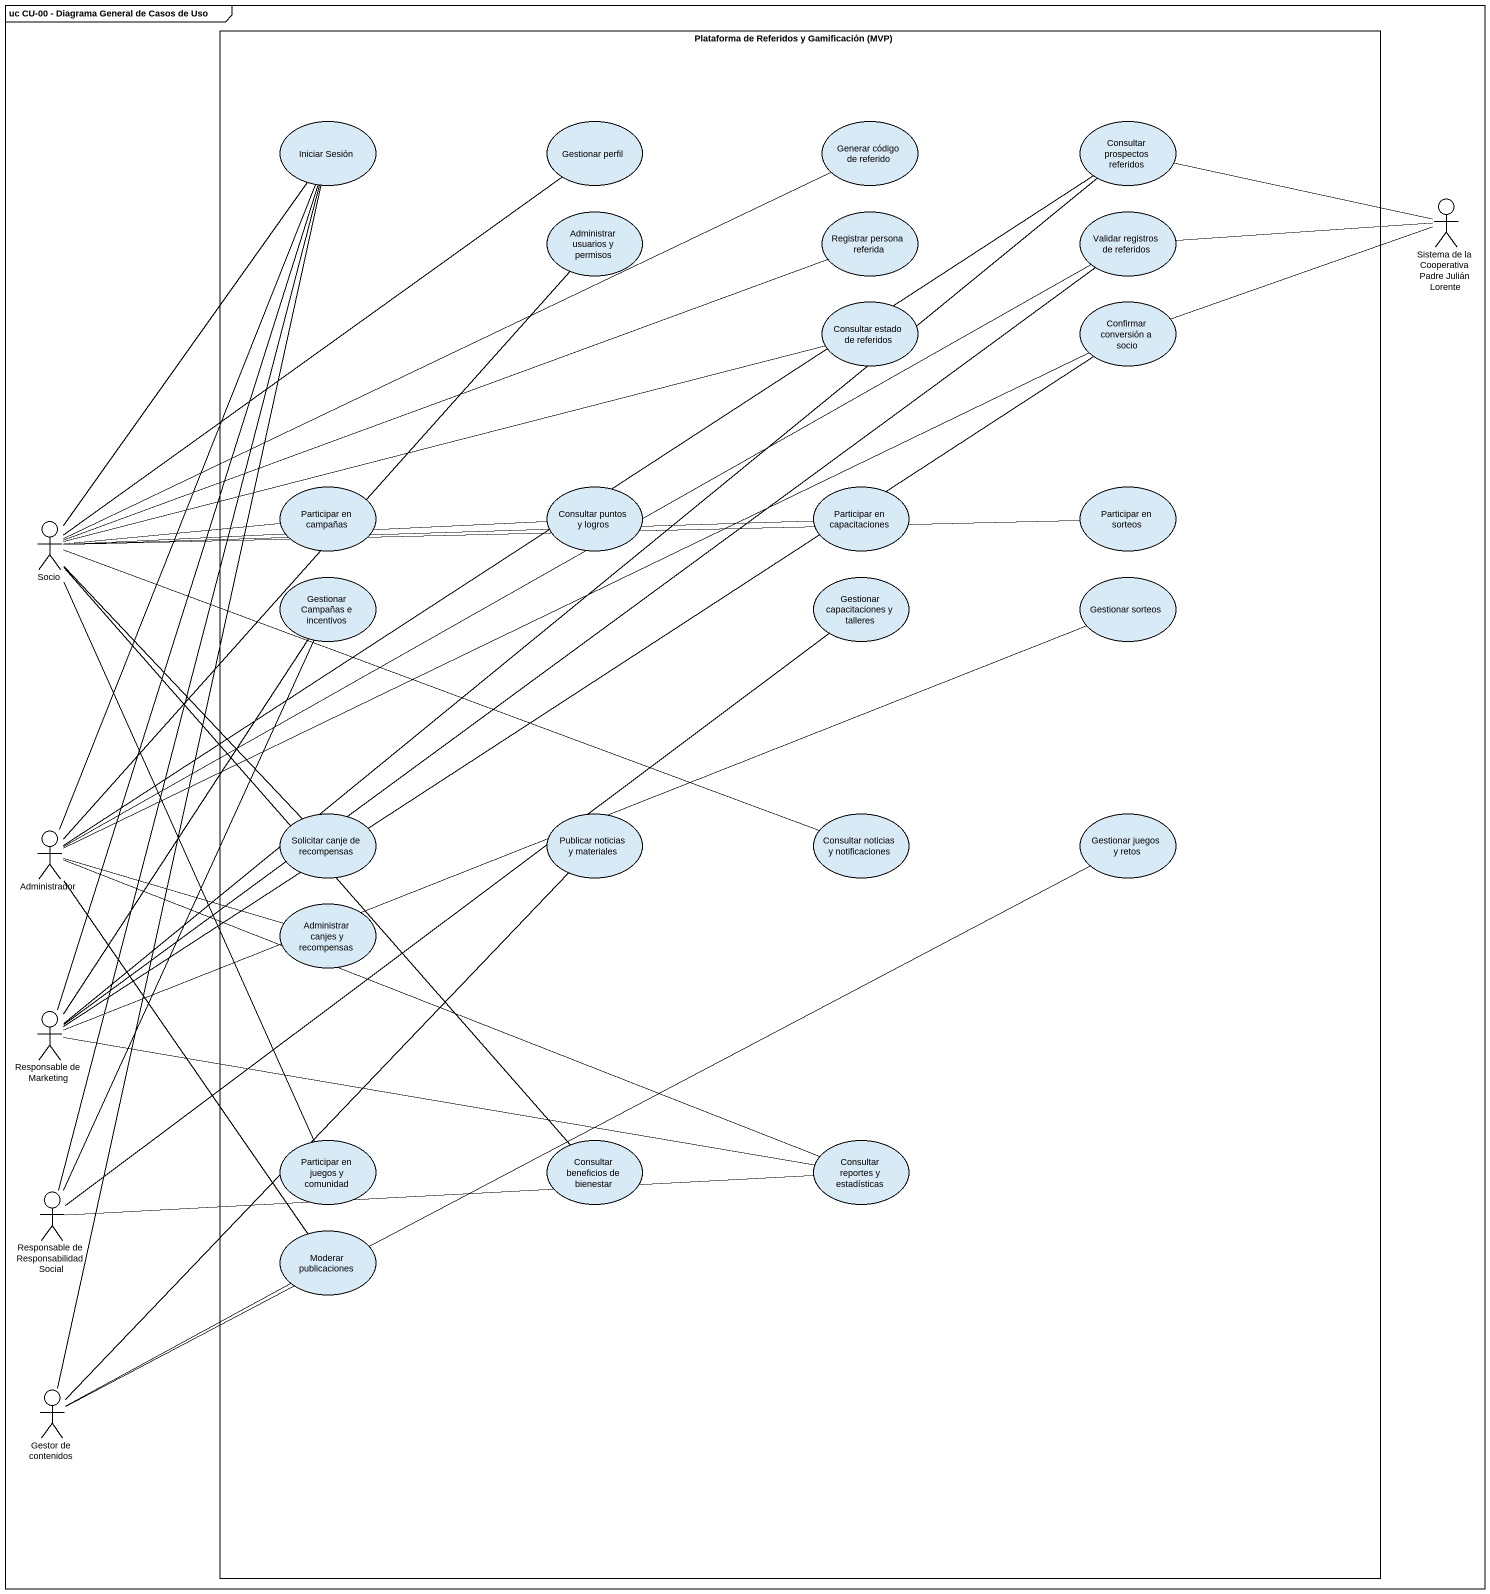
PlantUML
@startuml
mainframe uc CU-00 - Diagrama General de Casos de Uso
rectangle "Plataforma de Referidos y Gamificación (MVP)" as Plataforma_de_Referidos_y {
  usecase "Iniciar Sesión" as Iniciar_Sesión
  usecase "Gestionar perfil" as Gestionar_perfil
  usecase "Generar código de referido" as Generar_código_de_referido
  usecase "Consultar prospectos referidos" as Consultar_prospectos
  usecase "Administrar usuarios y permisos" as Administrar_usuarios_y
  usecase "Registrar persona referida" as Registrar_persona_referida
  usecase "Validar registros de referidos" as Validar_registros_de
  usecase "Consultar estado de referidos" as Consultar_estado_de
  usecase "Confirmar conversión a socio" as Confirmar_conversión_a_socio
  usecase "Participar en campañas" as Participar_en_campañas
  usecase "Consultar puntos y logros" as Consultar_puntos_y_logros
  usecase "Participar en capacitaciones" as Participar_en_capacitaciones
  usecase "Participar en sorteos" as Participar_en_sorteos
  usecase "Gestionar Campañas e incentivos" as Gestionar_Campañas_e
  usecase "Gestionar capacitaciones y talleres" as Gestionar_capacitaciones_y
  usecase "Gestionar sorteos" as Gestionar_sorteos
  usecase "Solicitar canje de recompensas" as Solicitar_canje_de
  usecase "Publicar noticias y materiales" as Publicar_noticias_y
  usecase "Consultar noticias y notificaciones" as Consultar_noticias_y
  usecase "Gestionar juegos y retos" as Gestionar_juegos_y_retos
  usecase "Administrar canjes y recompensas" as Administrar_canjes_y
  usecase "Participar en juegos y comunidad" as Participar_en_juegos_y
  usecase "Consultar beneficios de bienestar" as Consultar_beneficios_de
  usecase "Consultar reportes y estadísticas" as Consultar_reportes_y
  usecase "Moderar publicaciones" as Moderar_publicaciones
}
actor "Sistema de la Cooperativa Padre Julián Lorente" as Sistema_de_la_Cooperativa
actor Socio
actor Administrador
actor "Responsable de Marketing" as Responsable_de_Marketing
actor "Responsable de Responsabilidad Social" as Responsable_de
actor "Gestor de contenidos" as Gestor_de_contenidos
Consultar_prospectos -- Responsable_de_Marketing
Sistema_de_la_Cooperativa -left- Consultar_prospectos
Sistema_de_la_Cooperativa -left- Validar_registros_de
Sistema_de_la_Cooperativa -left- Confirmar_conversión_a_socio
Validar_registros_de -left- Administrador
Validar_registros_de -- Responsable_de_Marketing
Socio -up- Iniciar_Sesión
Socio -up- Gestionar_perfil
Socio -right- Generar_código_de_referido
Socio -right- Registrar_persona_referida
Socio -right- Consultar_estado_de
Socio -right- Participar_en_campañas
Socio -right- Consultar_puntos_y_logros
Socio -right- Participar_en_capacitaciones
Socio -right- Participar_en_sorteos
Socio -- Solicitar_canje_de
Socio -right- Consultar_noticias_y
Socio -- Participar_en_juegos_y
Socio -- Consultar_beneficios_de
Administrador -up- Iniciar_Sesión
Administrador -up- Consultar_prospectos
Administrador -up- Administrar_usuarios_y
Administrador -right- Confirmar_conversión_a_socio
Administrador -right- Administrar_canjes_y
Administrador -right- Consultar_reportes_y
Administrador -- Moderar_publicaciones
Responsable_de_Marketing -up- Iniciar_Sesión
Responsable_de_Marketing -up- Confirmar_conversión_a_socio
Responsable_de_Marketing -up- Gestionar_Campañas_e
Responsable_de_Marketing -right- Gestionar_sorteos
Responsable_de_Marketing -right- Consultar_reportes_y
Responsable_de -up- Iniciar_Sesión
Responsable_de -up- Gestionar_Campañas_e
Responsable_de -up- Gestionar_capacitaciones_y
Responsable_de -right- Consultar_reportes_y
Gestor_de_contenidos -up- Iniciar_Sesión
Gestor_de_contenidos -up- Publicar_noticias_y
Gestor_de_contenidos -right- Gestionar_juegos_y_retos
Gestor_de_contenidos -up- Moderar_publicaciones
@enduml
